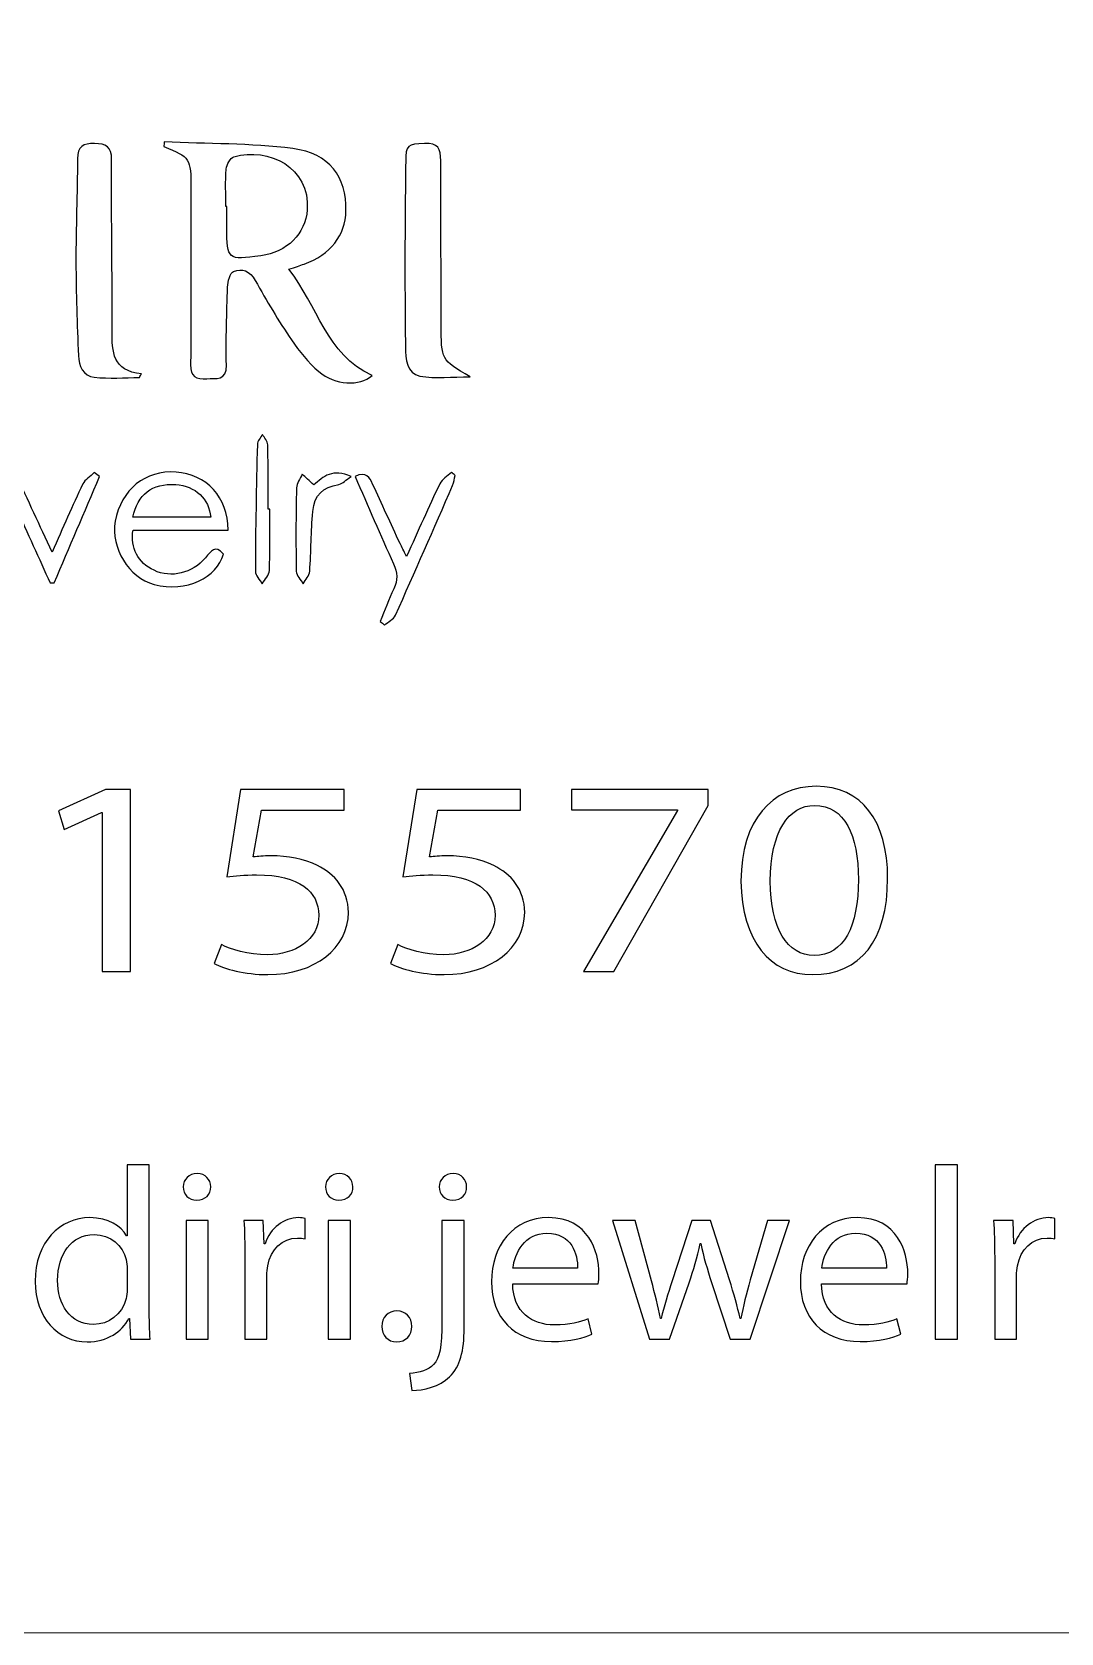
# Model space of a CAD drawing. Header units: millimetres. Extents: x -576 to 618, y 160 to 343.
# Drawn here: x -513.43 to -500.9, y 263.5 to 283 of the extents above; entities that cross this region are included whole.
import ezdxf

# ---------------------------------------------------------------- set-up
doc = ezdxf.new("R2010")
doc.units = ezdxf.units.MM
doc.header["$MEASUREMENT"] = 0
doc.layers.add('Layer 1', color=7, linetype='Continuous')

msp = doc.modelspace()

# ---------------------------------------------------------------- linework, layer by layer
at = {"layer": 'Layer 1', "color": 250, "lineweight": 18}
msp.add_open_spline([(-533.6783, 303.3001), (-533.6783, 303.3001), (-499.8483, 303.3001), (-499.8483, 303.3001), (-498.2043, 303.3001), (-496.8633, 301.9591), (-496.8633, 300.3151), (-496.8633, 300.3151), (-496.8633, 266.4851), (-496.8633, 266.4851), (-496.8633, 264.8411), (-498.2043, 263.5001), (-499.8483, 263.5001), (-499.8483, 263.5001), (-533.6783, 263.5001), (-533.6783, 263.5001), (-535.3223, 263.5001), (-536.6633, 264.8411), (-536.6633, 266.4851), (-536.6633, 266.4851), (-536.6633, 300.3151), (-536.6633, 300.3151), (-536.6633, 301.9591), (-535.3223, 303.3001), (-533.6783, 303.3001)], degree=3, knots=[0, 0, 0, 0, 0.125, 0.125, 0.125, 0.25, 0.25, 0.25, 0.375, 0.375, 0.375, 0.5, 0.5, 0.5, 0.625, 0.625, 0.625, 0.75, 0.75, 0.75, 0.875, 0.875, 0.875, 1, 1, 1, 1], dxfattribs=at)
at = {"layer": 'Layer 1', "color": 230}
for points, knots in [([(-512.1259, 278.7924), (-512.3091, 278.7924), (-512.4944, 278.7777), (-512.6757, 278.7974), (-512.8127, 278.812), (-512.8645, 278.9353), (-512.8694, 279.0616), (-512.8838, 279.4408), (-512.8985, 279.8199), (-512.8994, 280.1989), (-512.9, 280.6183), (-512.8813, 281.037), (-512.881, 281.4564), (-512.8807, 281.6124), (-512.8098, 281.6457), (-512.6719, 281.6432), (-512.5349, 281.6408), (-512.4641, 281.6071), (-512.4647, 281.451), (-512.4676, 280.8165), (-512.4598, 280.1821), (-512.4567, 279.5475), (-512.4563, 279.4854), (-512.4576, 279.423), (-512.4582, 279.3606), (-512.461, 279.111), (-512.4535, 278.8679), (-512.1003, 278.8402), (-512.1087, 278.8245), (-512.1175, 278.8086), (-512.1259, 278.7924)], [0, 0, 0, 0, 0.1, 0.1, 0.1, 0.2, 0.2, 0.2, 0.3, 0.3, 0.3, 0.4, 0.4, 0.4, 0.5, 0.5, 0.5, 0.6, 0.6, 0.6, 0.7, 0.7, 0.7, 0.8, 0.8, 0.8, 0.9, 0.9, 0.9, 1, 1, 1, 1]), ([(-511.8239, 281.6631), (-511.3006, 281.6394), (-510.7733, 281.6482), (-510.2554, 281.5823), (-509.8079, 281.5253), (-509.603, 281.2382), (-509.6092, 280.8248), (-509.6136, 280.5249), (-509.7974, 280.2906), (-510.1185, 280.1758), (-510.1699, 280.1574), (-510.222, 280.1402), (-510.3047, 280.1115), (-509.954, 279.6719), (-509.8495, 279.0744), (-509.291, 278.8173), (-509.4413, 278.6831), (-509.7443, 278.6965), (-509.9418, 278.8672), (-510.0685, 278.9761), (-510.178, 279.1115), (-510.2719, 279.2506), (-510.4301, 279.485), (-510.5784, 279.7271), (-510.7138, 279.9754), (-510.7802, 280.0971), (-510.875, 280.1255), (-510.9781, 280.0865), (-511.0214, 280.07), (-511.0488, 279.963), (-511.0514, 279.8956), (-511.0632, 279.5789), (-511.0716, 279.2613), (-511.0663, 278.9445), (-511.0626, 278.7486), (-511.1902, 278.7873), (-511.3053, 278.7789), (-511.4345, 278.7699), (-511.5038, 278.8005), (-511.5022, 278.9521), (-511.4963, 279.6656), (-511.5001, 280.3795), (-511.4985, 281.0931), (-511.4975, 281.4616), (-511.5075, 281.4797), (-511.8273, 281.6057), (-511.8261, 281.6248), (-511.8252, 281.6441), (-511.8239, 281.6631)], [0, 0, 0, 0, 0.0625, 0.0625, 0.0625, 0.125, 0.125, 0.125, 0.1875, 0.1875, 0.1875, 0.25, 0.25, 0.25, 0.3125, 0.3125, 0.3125, 0.375, 0.375, 0.375, 0.4375, 0.4375, 0.4375, 0.5, 0.5, 0.5, 0.5625, 0.5625, 0.5625, 0.625, 0.625, 0.625, 0.6875, 0.6875, 0.6875, 0.75, 0.75, 0.75, 0.8125, 0.8125, 0.8125, 0.875, 0.875, 0.875, 0.9375, 0.9375, 0.9375, 1, 1, 1, 1]), ([(-508.0948, 278.8031), (-508.3147, 278.8031), (-508.5182, 278.7744), (-508.7091, 278.8118), (-508.8701, 278.8436), (-508.8829, 279.0199), (-508.8848, 279.1634), (-508.8904, 279.5887), (-508.8907, 280.0137), (-508.8901, 280.4386), (-508.8894, 280.7675), (-508.8848, 281.0964), (-508.8813, 281.4249), (-508.8792, 281.6258), (-508.8595, 281.6349), (-508.6526, 281.6449), (-508.4891, 281.653), (-508.453, 281.5809), (-508.4539, 281.4327), (-508.4567, 280.7697), (-508.4483, 280.1063), (-508.4483, 279.4434), (-508.4483, 279.0084), (-508.452, 279.0084), (-508.0948, 278.8031)], [0, 0, 0, 0, 0.125, 0.125, 0.125, 0.25, 0.25, 0.25, 0.375, 0.375, 0.375, 0.5, 0.5, 0.5, 0.625, 0.625, 0.625, 0.75, 0.75, 0.75, 0.875, 0.875, 0.875, 1, 1, 1, 1]), ([(-511.0729, 280.8759), (-511.0729, 280.8759), (-511.0623, 280.8759), (-511.0623, 280.8759), (-511.0623, 280.7913), (-511.0635, 280.7065), (-511.062, 280.622), (-511.0547, 280.2229), (-511.0545, 280.2229), (-510.6458, 280.2775), (-510.3268, 280.3202), (-510.1032, 280.5433), (-510.0813, 280.8363), (-510.0432, 281.3546), (-510.5525, 281.6026), (-510.9746, 281.4816), (-511.0179, 281.4691), (-511.0639, 281.3867), (-511.0682, 281.3331), (-511.081, 281.1814), (-511.0729, 281.0282), (-511.0729, 280.8759)], [0, 0, 0, 0, 0.1428571, 0.1428571, 0.1428571, 0.2857143, 0.2857143, 0.2857143, 0.4285714, 0.4285714, 0.4285714, 0.5714286, 0.5714286, 0.5714286, 0.7142857, 0.7142857, 0.7142857, 0.8571429, 0.8571429, 0.8571429, 1, 1, 1, 1]), ([(-510.5378, 277.1915), (-510.5378, 276.9425), (-510.5322, 276.6932), (-510.5419, 276.4446), (-510.5441, 276.3884), (-510.599, 276.3344), (-510.6295, 276.2792), (-510.6589, 276.331), (-510.7134, 276.3827), (-510.7134, 276.4342), (-510.7116, 276.9494), (-510.7016, 277.4645), (-510.6891, 277.979), (-510.6879, 278.0202), (-510.6483, 278.0604), (-510.6261, 278.101), (-510.6037, 278.058), (-510.5628, 278.0159), (-510.5618, 277.9724), (-510.5559, 277.7122), (-510.5587, 277.4517), (-510.5587, 277.1915), (-510.5587, 277.1915), (-510.5378, 277.1915), (-510.5378, 277.1915)], [0, 0, 0, 0, 0.125, 0.125, 0.125, 0.25, 0.25, 0.25, 0.375, 0.375, 0.375, 0.5, 0.5, 0.5, 0.625, 0.625, 0.625, 0.75, 0.75, 0.75, 0.875, 0.875, 0.875, 1, 1, 1, 1]), ([(-513.6357, 277.2238), (-513.7883, 276.8875), (-513.9234, 276.5908), (-514.0582, 276.294), (-514.0744, 276.2924), (-514.091, 276.2912), (-514.1075, 276.29), (-514.2884, 276.7218), (-514.4698, 277.1533), (-514.651, 277.5851), (-514.632, 277.6004), (-514.6136, 277.616), (-514.5948, 277.6317), (-514.5493, 277.5927), (-514.4847, 277.5627), (-514.461, 277.5131), (-514.3509, 277.2831), (-514.2525, 277.0482), (-514.1493, 276.8151), (-514.1315, 276.7754), (-514.1091, 276.738), (-514.0775, 276.6784), (-513.9306, 276.9945), (-513.7932, 277.2903), (-513.6366, 277.6266), (-513.4809, 277.2925), (-513.3424, 276.9945), (-513.1901, 276.6675), (-513.0576, 276.9633), (-512.9415, 277.2322), (-512.8154, 277.4965), (-512.789, 277.5521), (-512.7243, 277.5889), (-512.6775, 277.6344), (-512.6554, 277.6191), (-512.6336, 277.6035), (-512.612, 277.588), (-512.7955, 277.1561), (-512.9792, 276.7243), (-513.1627, 276.2931), (-513.1795, 276.2922), (-513.1967, 276.2912), (-513.2132, 276.2906), (-513.349, 276.5901), (-513.4847, 276.8896), (-513.6357, 277.2238)], [0, 0, 0, 0, 0.0666667, 0.0666667, 0.0666667, 0.1333333, 0.1333333, 0.1333333, 0.2, 0.2, 0.2, 0.2666667, 0.2666667, 0.2666667, 0.3333333, 0.3333333, 0.3333333, 0.4, 0.4, 0.4, 0.4666667, 0.4666667, 0.4666667, 0.5333333, 0.5333333, 0.5333333, 0.6, 0.6, 0.6, 0.6666667, 0.6666667, 0.6666667, 0.7333333, 0.7333333, 0.7333333, 0.8, 0.8, 0.8, 0.8666667, 0.8666667, 0.8666667, 0.9333333, 0.9333333, 0.9333333, 1, 1, 1, 1]), ([(-511.0432, 276.9359), (-511.0432, 276.9359), (-512.2029, 276.9359), (-512.2029, 276.9359), (-512.2401, 276.7187), (-512.1411, 276.5362), (-511.9471, 276.4448), (-511.7393, 276.3465), (-511.4825, 276.4071), (-511.3196, 276.5989), (-511.2551, 276.675), (-511.2026, 276.7646), (-511.1034, 276.6414), (-511.1777, 276.3643), (-511.5521, 276.1668), (-511.9471, 276.2729), (-512.2548, 276.3556), (-512.4778, 276.7187), (-512.4201, 277.0423), (-512.3512, 277.4274), (-512.0541, 277.6682), (-511.68, 277.6417), (-511.3087, 277.6155), (-511.0482, 277.3368), (-511.0432, 276.9359)], [0, 0, 0, 0, 0.125, 0.125, 0.125, 0.25, 0.25, 0.25, 0.375, 0.375, 0.375, 0.5, 0.5, 0.5, 0.625, 0.625, 0.625, 0.75, 0.75, 0.75, 0.875, 0.875, 0.875, 1, 1, 1, 1]), ([(-509.9997, 277.4847), (-509.889, 277.5866), (-509.7676, 277.6896), (-509.5448, 277.5895), (-509.6106, 277.5452), (-509.649, 277.5012), (-509.6946, 277.4921), (-509.8945, 277.4522), (-509.9931, 277.3692), (-510.0138, 277.1598), (-510.0372, 276.919), (-510.0328, 276.6753), (-510.0509, 276.4334), (-510.055, 276.3811), (-510.103, 276.3317), (-510.1308, 276.2809), (-510.1601, 276.3311), (-510.2137, 276.3807), (-510.2143, 276.4316), (-510.2209, 276.7704), (-510.2194, 277.1096), (-510.2122, 277.4484), (-510.211, 277.5046), (-510.1673, 277.5598), (-510.1432, 277.6154), (-510.0999, 277.576), (-510.0571, 277.5368), (-509.9997, 277.4847)], [0, 0, 0, 0, 0.1111111, 0.1111111, 0.1111111, 0.2222222, 0.2222222, 0.2222222, 0.3333333, 0.3333333, 0.3333333, 0.4444444, 0.4444444, 0.4444444, 0.5555556, 0.5555556, 0.5555556, 0.6666667, 0.6666667, 0.6666667, 0.7777778, 0.7777778, 0.7777778, 0.8888889, 0.8888889, 0.8888889, 1, 1, 1, 1]), ([(-509.4979, 277.5885), (-509.3622, 277.6525), (-509.3212, 277.5758), (-509.2842, 277.4962), (-509.1725, 277.2553), (-509.0623, 277.0132), (-508.9506, 276.772), (-508.93, 276.7271), (-508.906, 276.684), (-508.8704, 276.6141), (-508.7291, 276.9264), (-508.6024, 277.2154), (-508.4657, 277.4993), (-508.4386, 277.5552), (-508.3725, 277.5923), (-508.3241, 277.6379), (-508.3088, 277.626), (-508.2939, 277.6138), (-508.2782, 277.6019), (-508.2886, 277.5611), (-508.2929, 277.5174), (-508.3094, 277.4796), (-508.54, 276.9514), (-508.7702, 276.4232), (-509.0067, 275.8977), (-509.0292, 275.8481), (-509.0947, 275.8178), (-509.1403, 275.7786), (-509.1568, 275.7926), (-509.1737, 275.8066), (-509.1909, 275.8207), (-509.1366, 275.9539), (-509.0876, 276.0893), (-509.0261, 276.2191), (-508.9762, 276.3249), (-508.9787, 276.4163), (-509.0283, 276.5243), (-509.1893, 276.8722), (-509.3387, 277.2254), (-509.4979, 277.5885)], [0, 0, 0, 0, 0.0769231, 0.0769231, 0.0769231, 0.1538462, 0.1538462, 0.1538462, 0.2307692, 0.2307692, 0.2307692, 0.3076923, 0.3076923, 0.3076923, 0.3846154, 0.3846154, 0.3846154, 0.4615385, 0.4615385, 0.4615385, 0.5384615, 0.5384615, 0.5384615, 0.6153846, 0.6153846, 0.6153846, 0.6923077, 0.6923077, 0.6923077, 0.7692308, 0.7692308, 0.7692308, 0.8461538, 0.8461538, 0.8461538, 0.9230769, 0.9230769, 0.9230769, 1, 1, 1, 1]), ([(-511.2572, 277.0907), (-511.2735, 277.3143), (-511.4457, 277.4741), (-511.6834, 277.4887), (-511.9695, 277.5069), (-512.1537, 277.3686), (-512.2045, 277.0907), (-512.2045, 277.0907), (-511.2572, 277.0907), (-511.2572, 277.0907)], [0, 0, 0, 0, 0.3333333, 0.3333333, 0.3333333, 0.6666667, 0.6666667, 0.6666667, 1, 1, 1, 1]), ([(-503.0093, 272.6904), (-503.0093, 271.9363), (-503.3416, 271.5197), (-503.925, 271.5197), (-504.4395, 271.5197), (-504.7881, 271.9259), (-504.7961, 272.6601), (-504.7961, 273.4039), (-504.4152, 273.8136), (-503.8804, 273.8136), (-503.3256, 273.8136), (-503.0093, 273.3971), (-503.0093, 272.6904)], [0, 0, 0, 0, 0.25, 0.25, 0.25, 0.5, 0.5, 0.5, 0.75, 0.75, 0.75, 1, 1, 1, 1]), ([(-512.5788, 273.4961), (-512.5788, 273.4961), (-512.5868, 273.4961), (-512.5868, 273.4961), (-512.5868, 273.4961), (-513.0446, 273.288), (-513.0446, 273.288), (-513.0446, 273.288), (-513.1135, 273.5167), (-513.1135, 273.5167), (-513.1135, 273.5167), (-512.5382, 273.776), (-512.5382, 273.776), (-512.5382, 273.776), (-512.2343, 273.776), (-512.2343, 273.776), (-512.2343, 273.776), (-512.2343, 271.5573), (-512.2343, 271.5573), (-512.2343, 271.5573), (-512.5788, 271.5573), (-512.5788, 271.5573), (-512.5788, 271.5573), (-512.5788, 273.4961), (-512.5788, 273.4961)], [0, 0, 0, 0, 0.125, 0.125, 0.125, 0.25, 0.25, 0.25, 0.375, 0.375, 0.375, 0.5, 0.5, 0.5, 0.625, 0.625, 0.625, 0.75, 0.75, 0.75, 0.875, 0.875, 0.875, 1, 1, 1, 1]), ([(-509.6322, 273.5235), (-509.6322, 273.5235), (-510.6372, 273.5235), (-510.6372, 273.5235), (-510.6372, 273.5235), (-510.7383, 272.9535), (-510.7383, 272.9535), (-510.6777, 272.96), (-510.6209, 272.9672), (-510.5236, 272.9672), (-510.3211, 272.9672), (-510.1186, 272.9298), (-509.9563, 272.8477), (-509.7498, 272.7488), (-509.5797, 272.5575), (-509.5797, 272.2777), (-509.5797, 271.8439), (-509.989, 271.5198), (-510.56, 271.5198), (-510.8477, 271.5198), (-511.0908, 271.5882), (-511.2166, 271.6564), (-511.2166, 271.6564), (-511.1273, 271.8848), (-511.1273, 271.8848), (-511.0178, 271.8302), (-510.8031, 271.762), (-510.5641, 271.762), (-510.2278, 271.762), (-509.9401, 271.9463), (-509.9401, 272.2434), (-509.9441, 272.5301), (-510.1713, 272.7351), (-510.698, 272.7351), (-510.8477, 272.7351), (-510.965, 272.7213), (-511.0624, 272.7111), (-511.0624, 272.7111), (-510.8923, 273.7763), (-510.8923, 273.7763), (-510.8923, 273.7763), (-509.6322, 273.7763), (-509.6322, 273.7763), (-509.6322, 273.7763), (-509.6322, 273.5235), (-509.6322, 273.5235)], [0, 0, 0, 0, 0.0666667, 0.0666667, 0.0666667, 0.1333333, 0.1333333, 0.1333333, 0.2, 0.2, 0.2, 0.2666667, 0.2666667, 0.2666667, 0.3333333, 0.3333333, 0.3333333, 0.4, 0.4, 0.4, 0.4666667, 0.4666667, 0.4666667, 0.5333333, 0.5333333, 0.5333333, 0.6, 0.6, 0.6, 0.6666667, 0.6666667, 0.6666667, 0.7333333, 0.7333333, 0.7333333, 0.8, 0.8, 0.8, 0.8666667, 0.8666667, 0.8666667, 0.9333333, 0.9333333, 0.9333333, 1, 1, 1, 1]), ([(-507.4841, 273.5235), (-507.4841, 273.5235), (-508.4891, 273.5235), (-508.4891, 273.5235), (-508.4891, 273.5235), (-508.5902, 272.9535), (-508.5902, 272.9535), (-508.5297, 272.96), (-508.4729, 272.9672), (-508.3755, 272.9672), (-508.1731, 272.9672), (-507.9706, 272.9298), (-507.8084, 272.8477), (-507.6017, 272.7488), (-507.4318, 272.5575), (-507.4318, 272.2777), (-507.4318, 271.8439), (-507.8411, 271.5198), (-508.4121, 271.5198), (-508.6998, 271.5198), (-508.9428, 271.5882), (-509.0685, 271.6564), (-509.0685, 271.6564), (-508.9793, 271.8848), (-508.9793, 271.8848), (-508.8698, 271.8302), (-508.6551, 271.762), (-508.4161, 271.762), (-508.0798, 271.762), (-507.7921, 271.9463), (-507.7921, 272.2434), (-507.7961, 272.5301), (-508.0233, 272.7351), (-508.55, 272.7351), (-508.6998, 272.7351), (-508.8171, 272.7213), (-508.9144, 272.7111), (-508.9144, 272.7111), (-508.7444, 273.7763), (-508.7444, 273.7763), (-508.7444, 273.7763), (-507.4841, 273.7763), (-507.4841, 273.7763), (-507.4841, 273.7763), (-507.4841, 273.5235), (-507.4841, 273.5235)], [0, 0, 0, 0, 0.0666667, 0.0666667, 0.0666667, 0.1333333, 0.1333333, 0.1333333, 0.2, 0.2, 0.2, 0.2666667, 0.2666667, 0.2666667, 0.3333333, 0.3333333, 0.3333333, 0.4, 0.4, 0.4, 0.4666667, 0.4666667, 0.4666667, 0.5333333, 0.5333333, 0.5333333, 0.6, 0.6, 0.6, 0.6666667, 0.6666667, 0.6666667, 0.7333333, 0.7333333, 0.7333333, 0.8, 0.8, 0.8, 0.8666667, 0.8666667, 0.8666667, 0.9333333, 0.9333333, 0.9333333, 1, 1, 1, 1]), ([(-505.1981, 273.7761), (-505.1981, 273.7761), (-505.1981, 273.578), (-505.1981, 273.578), (-505.1981, 273.578), (-506.3448, 271.5574), (-506.3448, 271.5574), (-506.3448, 271.5574), (-506.7132, 271.5574), (-506.7132, 271.5574), (-506.7132, 271.5574), (-505.571, 273.5203), (-505.571, 273.5203), (-505.571, 273.5203), (-505.571, 273.5269), (-505.571, 273.5269), (-505.571, 273.5269), (-506.8593, 273.5269), (-506.8593, 273.5269), (-506.8593, 273.5269), (-506.8593, 273.7761), (-506.8593, 273.7761), (-506.8593, 273.7761), (-505.1981, 273.7761), (-505.1981, 273.7761)], [0, 0, 0, 0, 0.125, 0.125, 0.125, 0.25, 0.25, 0.25, 0.375, 0.375, 0.375, 0.5, 0.5, 0.5, 0.625, 0.625, 0.625, 0.75, 0.75, 0.75, 0.875, 0.875, 0.875, 1, 1, 1, 1]), ([(-504.4395, 272.6564), (-504.4395, 272.0795), (-504.2289, 271.7521), (-503.9048, 271.7521), (-503.54, 271.7521), (-503.3662, 272.1103), (-503.3662, 272.6769), (-503.3662, 273.223), (-503.5322, 273.5814), (-503.9007, 273.5814), (-504.2126, 273.5814), (-504.4395, 273.2607), (-504.4395, 272.6564)], [0, 0, 0, 0, 0.25, 0.25, 0.25, 0.5, 0.5, 0.5, 0.75, 0.75, 0.75, 1, 1, 1, 1]), ([(-512.0062, 269.2024), (-512.0062, 269.2024), (-512.0062, 267.4532), (-512.0062, 267.4532), (-512.0062, 267.3247), (-512.0031, 267.1781), (-511.994, 267.0794), (-511.994, 267.0794), (-512.2362, 267.0794), (-512.2362, 267.0794), (-512.2362, 267.0794), (-512.2484, 267.3306), (-512.2484, 267.3306), (-512.2484, 267.3306), (-512.2546, 267.3306), (-512.2546, 267.3306), (-512.3373, 267.169), (-512.5182, 267.0467), (-512.7607, 267.0467), (-513.1192, 267.0467), (-513.3953, 267.3425), (-513.3953, 267.7821), (-513.3984, 268.2635), (-513.0914, 268.5593), (-512.7298, 268.5593), (-512.5029, 268.5593), (-512.3495, 268.4548), (-512.2824, 268.3381), (-512.2824, 268.3381), (-512.2762, 268.3381), (-512.2762, 268.3381), (-512.2762, 268.3381), (-512.2762, 269.2024), (-512.2762, 269.2024), (-512.2762, 269.2024), (-512.0062, 269.2024), (-512.0062, 269.2024)], [0, 0, 0, 0, 0.0833333, 0.0833333, 0.0833333, 0.1666667, 0.1666667, 0.1666667, 0.25, 0.25, 0.25, 0.3333333, 0.3333333, 0.3333333, 0.4166667, 0.4166667, 0.4166667, 0.5, 0.5, 0.5, 0.5833333, 0.5833333, 0.5833333, 0.6666667, 0.6666667, 0.6666667, 0.75, 0.75, 0.75, 0.8333333, 0.8333333, 0.8333333, 0.9166667, 0.9166667, 0.9166667, 1, 1, 1, 1]), ([(-502.429, 269.2022), (-502.429, 269.2022), (-502.1594, 269.2022), (-502.1594, 269.2022), (-502.1594, 269.2022), (-502.1594, 267.0793), (-502.1594, 267.0793), (-502.1594, 267.0793), (-502.429, 267.0793), (-502.429, 267.0793), (-502.429, 267.0793), (-502.429, 269.2022), (-502.429, 269.2022)], [0, 0, 0, 0, 0.25, 0.25, 0.25, 0.5, 0.5, 0.5, 0.75, 0.75, 0.75, 1, 1, 1, 1]), ([(-511.2577, 268.9332), (-511.2549, 268.8434), (-511.3223, 268.7717), (-511.4296, 268.7717), (-511.5247, 268.7717), (-511.5921, 268.8434), (-511.5921, 268.9332), (-511.5921, 269.0259), (-511.5216, 269.0974), (-511.4236, 269.0974), (-511.3223, 269.0974), (-511.2577, 269.0259), (-511.2577, 268.9332)], [0, 0, 0, 0, 0.25, 0.25, 0.25, 0.5, 0.5, 0.5, 0.75, 0.75, 0.75, 1, 1, 1, 1]), ([(-509.5251, 268.9332), (-509.522, 268.8434), (-509.5897, 268.7717), (-509.697, 268.7717), (-509.7918, 268.7717), (-509.8592, 268.8434), (-509.8592, 268.9332), (-509.8592, 269.0259), (-509.7887, 269.0974), (-509.6908, 269.0974), (-509.5897, 269.0974), (-509.5251, 269.0259), (-509.5251, 268.9332)], [0, 0, 0, 0, 0.25, 0.25, 0.25, 0.5, 0.5, 0.5, 0.75, 0.75, 0.75, 1, 1, 1, 1]), ([(-508.1393, 268.9332), (-508.1361, 268.8465), (-508.2004, 268.7717), (-508.3077, 268.7717), (-508.4088, 268.7717), (-508.473, 268.8465), (-508.473, 268.9332), (-508.473, 269.0259), (-508.4028, 269.0974), (-508.3017, 269.0974), (-508.2035, 269.0974), (-508.1393, 269.0259), (-508.1393, 268.9332)], [0, 0, 0, 0, 0.25, 0.25, 0.25, 0.5, 0.5, 0.5, 0.75, 0.75, 0.75, 1, 1, 1, 1]), ([(-510.8407, 268.0752), (-510.8407, 268.2456), (-510.8442, 268.3922), (-510.8532, 268.5264), (-510.8532, 268.5264), (-510.6169, 268.5264), (-510.6169, 268.5264), (-510.6169, 268.5264), (-510.6079, 268.2425), (-510.6079, 268.2425), (-510.6079, 268.2425), (-510.5954, 268.2425), (-510.5954, 268.2425), (-510.5281, 268.4368), (-510.3658, 268.5595), (-510.1845, 268.5595), (-510.1539, 268.5595), (-510.1324, 268.5563), (-510.1078, 268.5504), (-510.1078, 268.5504), (-510.1078, 268.3024), (-510.1078, 268.3024), (-510.1355, 268.3083), (-510.1633, 268.3114), (-510.1998, 268.3114), (-510.3902, 268.3114), (-510.525, 268.171), (-510.5618, 267.9735), (-510.5679, 267.9376), (-510.5742, 267.8958), (-510.5742, 267.8509), (-510.5742, 267.8509), (-510.5742, 267.0796), (-510.5742, 267.0796), (-510.5742, 267.0796), (-510.8407, 267.0796), (-510.8407, 267.0796), (-510.8407, 267.0796), (-510.8407, 268.0752), (-510.8407, 268.0752)], [0, 0, 0, 0, 0.0769231, 0.0769231, 0.0769231, 0.1538462, 0.1538462, 0.1538462, 0.2307692, 0.2307692, 0.2307692, 0.3076923, 0.3076923, 0.3076923, 0.3846154, 0.3846154, 0.3846154, 0.4615385, 0.4615385, 0.4615385, 0.5384615, 0.5384615, 0.5384615, 0.6153846, 0.6153846, 0.6153846, 0.6923077, 0.6923077, 0.6923077, 0.7692308, 0.7692308, 0.7692308, 0.8461538, 0.8461538, 0.8461538, 0.9230769, 0.9230769, 0.9230769, 1, 1, 1, 1]), ([(-507.5779, 267.7552), (-507.572, 267.3994), (-507.3389, 267.2528), (-507.0691, 267.2528), (-506.8759, 267.2528), (-506.7595, 267.2859), (-506.6584, 267.3274), (-506.6584, 267.3274), (-506.6123, 267.1392), (-506.6123, 267.1392), (-506.7074, 267.0974), (-506.87, 267.0496), (-507.1059, 267.0496), (-507.5627, 267.0496), (-507.8356, 267.3423), (-507.8356, 267.7791), (-507.8356, 268.2157), (-507.572, 268.5595), (-507.1396, 268.5595), (-506.6553, 268.5595), (-506.5265, 268.1439), (-506.5265, 267.8777), (-506.5265, 267.8238), (-506.5327, 267.782), (-506.5355, 267.7552), (-506.5355, 267.7552), (-507.5779, 267.7552), (-507.5779, 267.7552)], [0, 0, 0, 0, 0.1111111, 0.1111111, 0.1111111, 0.2222222, 0.2222222, 0.2222222, 0.3333333, 0.3333333, 0.3333333, 0.4444444, 0.4444444, 0.4444444, 0.5555556, 0.5555556, 0.5555556, 0.6666667, 0.6666667, 0.6666667, 0.7777778, 0.7777778, 0.7777778, 0.8888889, 0.8888889, 0.8888889, 1, 1, 1, 1]), ([(-503.8152, 267.7552), (-503.8093, 267.3994), (-503.5765, 267.2528), (-503.3063, 267.2528), (-503.1131, 267.2528), (-502.9967, 267.2859), (-502.8957, 267.3274), (-502.8957, 267.3274), (-502.8495, 267.1392), (-502.8495, 267.1392), (-502.9447, 267.0974), (-503.1072, 267.0496), (-503.3431, 267.0496), (-503.7999, 267.0496), (-504.0729, 267.3423), (-504.0729, 267.7791), (-504.0729, 268.2157), (-503.8093, 268.5595), (-503.3768, 268.5595), (-502.8926, 268.5595), (-502.7637, 268.1439), (-502.7637, 267.8777), (-502.7637, 267.8238), (-502.77, 267.782), (-502.7727, 267.7552), (-502.7727, 267.7552), (-503.8152, 267.7552), (-503.8152, 267.7552)], [0, 0, 0, 0, 0.1111111, 0.1111111, 0.1111111, 0.2222222, 0.2222222, 0.2222222, 0.3333333, 0.3333333, 0.3333333, 0.4444444, 0.4444444, 0.4444444, 0.5555556, 0.5555556, 0.5555556, 0.6666667, 0.6666667, 0.6666667, 0.7777778, 0.7777778, 0.7777778, 0.8888889, 0.8888889, 0.8888889, 1, 1, 1, 1]), ([(-501.7052, 268.0752), (-501.7052, 268.2456), (-501.7086, 268.3922), (-501.7177, 268.5264), (-501.7177, 268.5264), (-501.4814, 268.5264), (-501.4814, 268.5264), (-501.4814, 268.5264), (-501.4724, 268.2425), (-501.4724, 268.2425), (-501.4724, 268.2425), (-501.4599, 268.2425), (-501.4599, 268.2425), (-501.3925, 268.4368), (-501.2303, 268.5595), (-501.049, 268.5595), (-501.0184, 268.5595), (-500.9969, 268.5563), (-500.9723, 268.5504), (-500.9723, 268.5504), (-500.9723, 268.3024), (-500.9723, 268.3024), (-501, 268.3083), (-501.0278, 268.3114), (-501.0643, 268.3114), (-501.2547, 268.3114), (-501.3894, 268.171), (-501.4262, 267.9735), (-501.4325, 267.9376), (-501.4387, 267.8958), (-501.4387, 267.8509), (-501.4387, 267.8509), (-501.4387, 267.0796), (-501.4387, 267.0796), (-501.4387, 267.0796), (-501.7052, 267.0796), (-501.7052, 267.0796), (-501.7052, 267.0796), (-501.7052, 268.0752), (-501.7052, 268.0752)], [0, 0, 0, 0, 0.0769231, 0.0769231, 0.0769231, 0.1538462, 0.1538462, 0.1538462, 0.2307692, 0.2307692, 0.2307692, 0.3076923, 0.3076923, 0.3076923, 0.3846154, 0.3846154, 0.3846154, 0.4615385, 0.4615385, 0.4615385, 0.5384615, 0.5384615, 0.5384615, 0.6153846, 0.6153846, 0.6153846, 0.6923077, 0.6923077, 0.6923077, 0.7692308, 0.7692308, 0.7692308, 0.8461538, 0.8461538, 0.8461538, 0.9230769, 0.9230769, 0.9230769, 1, 1, 1, 1]), ([(-512.2762, 267.9375), (-512.2762, 267.9703), (-512.2793, 268.0152), (-512.2883, 268.0479), (-512.3283, 268.2158), (-512.4755, 268.3531), (-512.6777, 268.3531), (-512.9569, 268.3531), (-513.1223, 268.1138), (-513.1223, 267.794), (-513.1223, 267.5013), (-512.975, 267.2589), (-512.6839, 267.2589), (-512.5029, 267.2589), (-512.3373, 267.3752), (-512.2883, 267.5728), (-512.2793, 267.6086), (-512.2762, 267.6448), (-512.2762, 267.6864), (-512.2762, 267.6864), (-512.2762, 267.9375), (-512.2762, 267.9375)], [0, 0, 0, 0, 0.1428571, 0.1428571, 0.1428571, 0.2857143, 0.2857143, 0.2857143, 0.4285714, 0.4285714, 0.4285714, 0.5714286, 0.5714286, 0.5714286, 0.7142857, 0.7142857, 0.7142857, 0.8571429, 0.8571429, 0.8571429, 1, 1, 1, 1]), ([(-511.5582, 268.5264), (-511.5582, 268.5264), (-511.2886, 268.5264), (-511.2886, 268.5264), (-511.2886, 268.5264), (-511.2886, 267.0793), (-511.2886, 267.0793), (-511.2886, 267.0793), (-511.5582, 267.0793), (-511.5582, 267.0793), (-511.5582, 267.0793), (-511.5582, 268.5264), (-511.5582, 268.5264)], [0, 0, 0, 0, 0.25, 0.25, 0.25, 0.5, 0.5, 0.5, 0.75, 0.75, 0.75, 1, 1, 1, 1]), ([(-509.8255, 268.5264), (-509.8255, 268.5264), (-509.556, 268.5264), (-509.556, 268.5264), (-509.556, 268.5264), (-509.556, 267.0793), (-509.556, 267.0793), (-509.556, 267.0793), (-509.8255, 267.0793), (-509.8255, 267.0793), (-509.8255, 267.0793), (-509.8255, 268.5264), (-509.8255, 268.5264)], [0, 0, 0, 0, 0.25, 0.25, 0.25, 0.5, 0.5, 0.5, 0.75, 0.75, 0.75, 1, 1, 1, 1]), ([(-508.835, 266.6608), (-508.7124, 266.6699), (-508.605, 266.7029), (-508.5408, 266.7713), (-508.4671, 266.8552), (-508.4397, 266.9688), (-508.4397, 267.3155), (-508.4397, 267.3155), (-508.4397, 268.5264), (-508.4397, 268.5264), (-508.4397, 268.5264), (-508.1698, 268.5264), (-508.1698, 268.5264), (-508.1698, 268.5264), (-508.1698, 267.2141), (-508.1698, 267.2141), (-508.1698, 266.9329), (-508.2157, 266.7507), (-508.3476, 266.6191), (-508.4671, 266.5023), (-508.6634, 266.4546), (-508.8075, 266.4546), (-508.8075, 266.4546), (-508.835, 266.6608), (-508.835, 266.6608)], [0, 0, 0, 0, 0.125, 0.125, 0.125, 0.25, 0.25, 0.25, 0.375, 0.375, 0.375, 0.5, 0.5, 0.5, 0.625, 0.625, 0.625, 0.75, 0.75, 0.75, 0.875, 0.875, 0.875, 1, 1, 1, 1]), ([(-506.7869, 267.9435), (-506.7838, 268.1108), (-506.8578, 268.371), (-507.1611, 268.371), (-507.4338, 268.371), (-507.5536, 268.1258), (-507.5748, 267.9435), (-507.5748, 267.9435), (-506.7869, 267.9435), (-506.7869, 267.9435)], [0, 0, 0, 0, 0.3333333, 0.3333333, 0.3333333, 0.6666667, 0.6666667, 0.6666667, 1, 1, 1, 1]), ([(-506.0843, 268.5265), (-506.0843, 268.5265), (-505.8881, 267.7911), (-505.8881, 267.7911), (-505.845, 267.6295), (-505.8054, 267.48), (-505.778, 267.3305), (-505.778, 267.3305), (-505.7686, 267.3305), (-505.7686, 267.3305), (-505.7349, 267.4772), (-505.6859, 267.6326), (-505.6366, 267.7882), (-505.6366, 267.7882), (-505.3945, 268.5265), (-505.3945, 268.5265), (-505.3945, 268.5265), (-505.1676, 268.5265), (-505.1676, 268.5265), (-505.1676, 268.5265), (-504.9377, 267.8033), (-504.9377, 267.8033), (-504.8825, 267.6295), (-504.8398, 267.4772), (-504.8057, 267.3305), (-504.8057, 267.3305), (-504.7967, 267.3305), (-504.7967, 267.3305), (-504.772, 267.4772), (-504.7324, 267.6295), (-504.6834, 267.8001), (-504.6834, 267.8001), (-504.4716, 268.5265), (-504.4716, 268.5265), (-504.4716, 268.5265), (-504.2051, 268.5265), (-504.2051, 268.5265), (-504.2051, 268.5265), (-504.6834, 267.0794), (-504.6834, 267.0794), (-504.6834, 267.0794), (-504.9286, 267.0794), (-504.9286, 267.0794), (-504.9286, 267.0794), (-505.1551, 267.7702), (-505.1551, 267.7702), (-505.2072, 267.9318), (-505.2503, 268.0753), (-505.2871, 268.2457), (-505.2871, 268.2457), (-505.2934, 268.2457), (-505.2934, 268.2457), (-505.3302, 268.0721), (-505.3761, 267.9224), (-505.4282, 267.767), (-505.4282, 267.767), (-505.6675, 267.0794), (-505.6675, 267.0794), (-505.6675, 267.0794), (-505.9128, 267.0794), (-505.9128, 267.0794), (-505.9128, 267.0794), (-506.3605, 268.5265), (-506.3605, 268.5265), (-506.3605, 268.5265), (-506.0843, 268.5265), (-506.0843, 268.5265)], [0, 0, 0, 0, 0.0454545, 0.0454545, 0.0454545, 0.0909091, 0.0909091, 0.0909091, 0.1363636, 0.1363636, 0.1363636, 0.1818182, 0.1818182, 0.1818182, 0.2272727, 0.2272727, 0.2272727, 0.2727273, 0.2727273, 0.2727273, 0.3181818, 0.3181818, 0.3181818, 0.3636364, 0.3636364, 0.3636364, 0.4090909, 0.4090909, 0.4090909, 0.4545455, 0.4545455, 0.4545455, 0.5, 0.5, 0.5, 0.5454545, 0.5454545, 0.5454545, 0.5909091, 0.5909091, 0.5909091, 0.6363636, 0.6363636, 0.6363636, 0.6818182, 0.6818182, 0.6818182, 0.7272727, 0.7272727, 0.7272727, 0.7727273, 0.7727273, 0.7727273, 0.8181818, 0.8181818, 0.8181818, 0.8636364, 0.8636364, 0.8636364, 0.9090909, 0.9090909, 0.9090909, 0.9545455, 0.9545455, 0.9545455, 1, 1, 1, 1]), ([(-503.0243, 267.9435), (-503.0212, 268.1108), (-503.0951, 268.371), (-503.3984, 268.371), (-503.671, 268.371), (-503.7909, 268.1258), (-503.8121, 267.9435), (-503.8121, 267.9435), (-503.0243, 267.9435), (-503.0243, 267.9435)], [0, 0, 0, 0, 0.3333333, 0.3333333, 0.3333333, 0.6666667, 0.6666667, 0.6666667, 1, 1, 1, 1]), ([(-509.1725, 267.2348), (-509.1725, 267.3453), (-509.0957, 267.4233), (-508.9884, 267.4233), (-508.881, 267.4233), (-508.8075, 267.3453), (-508.8075, 267.2348), (-508.8075, 267.1272), (-508.8782, 267.0464), (-508.9915, 267.0464), (-509.0989, 267.0464), (-509.1725, 267.1272), (-509.1725, 267.2348)], [0, 0, 0, 0, 0.25, 0.25, 0.25, 0.5, 0.5, 0.5, 0.75, 0.75, 0.75, 1, 1, 1, 1])]:
    msp.add_open_spline(points, degree=3, knots=knots, dxfattribs=at)

doc.saveas('drawing.dxf')
